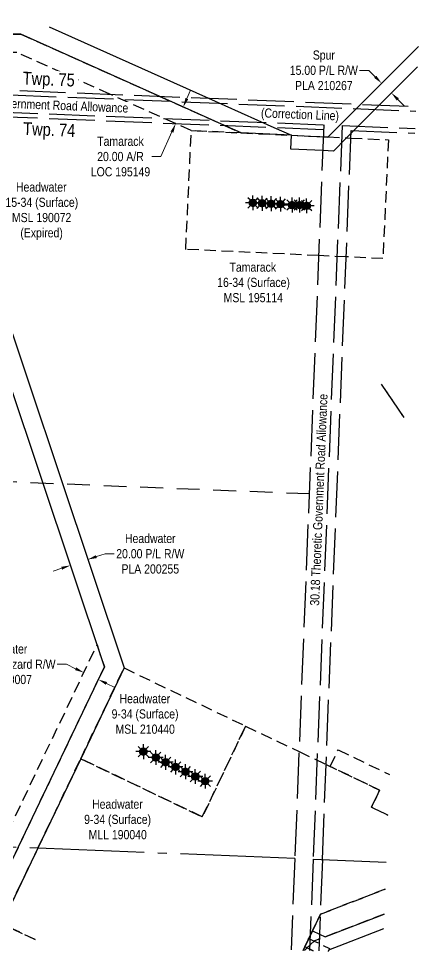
# Model space of a CAD drawing. Extents: x 324050 to 328484, y 6148357 to 6152130.
# Drawn here: x 325780 to 326217, y 6148605 to 6149625 of the extents above; entities that cross this region are included whole.
import ezdxf
from ezdxf.enums import TextEntityAlignment as Align

# ---------------------------------------------------------------- set-up
doc = ezdxf.new("R2010")
doc.units = 0
doc.header["$LTSCALE"] = 5
doc.header["$PDSIZE"] = 0.5
for name, pattern in [('foc-ACCESSROAD', [3.75, 2.5, -1.25]), ('foc-FLOWLINE', [3.75, 2.5, -1.25]), ('foc-LSD', [8, 5, -3]), ('foc-QUARTERLINE', [33, 25, -3, 2, -3]), ('foc-UNSURVEYED', [12.5, 10, -2.5]), ('foc-WHEELTRACKS', [2, 0.4, -1.6])]:
    doc.linetypes.add(name, pattern=pattern)
doc.layers.get('Defpoints').update_dxf_attribs({"color": 9})
for name, color, linetype in [('C-AR', 13, 'foc-ACCESSROAD'), ('C-RW', 13, 'Continuous'), ('C-WS', 13, 'foc-ACCESSROAD'), ('C-WS-S', 13, 'Continuous'), ('D-TXT', 6, 'Continuous'), ('F-AR', 190, 'foc-ACCESSROAD'), ('F-EZE', 190, 'foc-FLOWLINE'), ('F-RW', 190, 'Continuous'), ('F-WS', 190, 'foc-ACCESSROAD'), ('F-WS-S', 190, 'Continuous'), ('L-QSEC', 8, 'foc-QUARTERLINE'), ('L-ROAD-T', 7, 'Continuous'), ('L-SECTION-LSD', 7, 'foc-LSD'), ('L-USEC', 7, 'foc-UNSURVEYED'), ('oil_and_gas_wells_pt', 7, 'Continuous'), ('T-WATER-P3', 160, 'foc-WHEELTRACKS')]:
    doc.layers.add(name, color=color, linetype=linetype)
for name, color, linetype, lineweight in [('C-AR-T', 13, 'Continuous', 9), ('C-WS-T', 13, 'Continuous', 9), ('F-RW-T', 190, 'Continuous', 9), ('F-WS-T', 190, 'Continuous', 9)]:
    doc.layers.add(name, color=color, linetype=linetype, lineweight=lineweight)
doc.styles.add('80CG', font='ARIALN.TTF', dxfattribs={"height": 10})
doc.styles.add('80L', font='ARIALN.TTF', dxfattribs={"height": 10})
doc.styles.add('foc-LtypeFont', font='ARIALN.TTF', dxfattribs={"height": 7.35})
doc.linetypes.add('foc-TOPO-flowdirection-NOLINE', pattern='A,0,[">",foc-LtypeFont,S=0.3,R=0,X=0,Y=-0.945],-20,[">",foc-LtypeFont,S=0.3,R=0,X=0,Y=-0.945],0', length=20)
doc.dimstyles.new('Compass 5 000', dxfattribs={"dimscale": 5, "dimtxt": 9, "dimasz": 2, "dimexe": 0.2, "dimexo": 0.0625, "dimgap": 0.5, "dimtad": 0, "dimtih": 1, "dimtoh": 1, "dimzin": 0, "dimdsep": 46, "dimtxsty": '80CG', "dimcen": 0.1, "dimse1": 1, "dimse2": 1, "dimclrd": 256, "dimclrt": 256, "dimaunit": 1, "dimadec": 4, "dimazin": 0, "dimtfac": 0.06, "dimtofl": 0, "dimtmove": 0, "dimatfit": 1, "dimfxl": 0.2, "dimtolj": 1, "dimtzin": 0, "dimlwd": -1, "dimarcsym": 0})

# ---------------------------------------------------------------- blocks, each defined once
blk = doc.blocks.new('*D376')
at = {"layer": 'Defpoints', "color": 0, "transparency": 16777216}
for p in [(325855.4, 6149033.3), (325837.4, 6149024.2), (325856.4, 6149030.5)]:
    blk.add_point(p, dxfattribs=at)
at = {"layer": 'F-RW-T', "transparency": 16777216}
for p, q in [((325864.9, 6149036.5), (325874.4, 6149039.6)), ((325874.4, 6149039.6), (325884.4, 6149039.6)), ((325827, 6149023.8), (325817.5, 6149020.6))]:
    blk.add_line(p, q, dxfattribs=at)
for points in [[(325864.4, 6149038), (325865.5, 6149034.9), (325855.4, 6149033.3)], [(325826.5, 6149025.3), (325827.5, 6149022.2), (325836.5, 6149026.9)]]:
    blk.add_solid(points, dxfattribs=at)
at = {"layer": 'F-RW-T', "transparency": 16777216, "insert": (325923.9, 6149039.6), "char_height": 10, "attachment_point": 5, "style": '80CG'}
blk.add_mtext('\\A1;Headwater\\P20.00 P/L R/W\\PPLA 200255', dxfattribs=at)
blk = doc.blocks.new('*D383')
at = {"layer": 'C-AR-T', "transparency": 16777216}
for p, q in [((325964, 6149537.4), (325968, 6149546.5)), ((325947.6, 6149500.9), (325935.6, 6149474)), ((325935.6, 6149474), (325925.6, 6149474))]:
    blk.add_line(p, q, dxfattribs=at)
for points in [[(325962.4, 6149538.1), (325965.5, 6149536.7), (325959.9, 6149528.2)], [(325946.1, 6149501.5), (325949.2, 6149500.2), (325951.7, 6149510)]]:
    blk.add_solid(points, dxfattribs=at)
at = {"layer": 'Defpoints', "color": 0, "transparency": 16777216}
for p in [(325838.2, 6149582.6), (325830.1, 6149564.4), (325959.9, 6149528.2)]:
    blk.add_point(p, dxfattribs=at)
at = {"layer": 'C-AR-T', "transparency": 16777216, "insert": (325891.3, 6149474), "char_height": 10, "attachment_point": 5, "style": '80CG'}
blk.add_mtext('\\A1;Tamarack\\P20.00 A/R\\PLOC 195149', dxfattribs=at)
blk = doc.blocks.new('*D386')
at = {"layer": 'Defpoints', "color": 0, "transparency": 16777216}
for p in [(325851.2, 6148909.6), (325825.5, 6148855.8), (325841.3, 6148848.2)]:
    blk.add_point(p, dxfattribs=at)
at = {"layer": 'F-RW-T', "transparency": 16777216}
for p, q in [((325832.1, 6148918.7), (325822.1, 6148918.7)), ((325842.2, 6148913.9), (325832.1, 6148918.7)), ((325876, 6148897.8), (325885, 6148893.4))]:
    blk.add_line(p, q, dxfattribs=at)
for points in [[(325842.9, 6148915.4), (325841.5, 6148912.4), (325851.2, 6148909.6)], [(325876.7, 6148899.3), (325875.3, 6148896.3), (325867, 6148902.1)]]:
    blk.add_solid(points, dxfattribs=at)
at = {"layer": 'F-RW-T', "transparency": 16777216, "insert": (325761.7, 6148918.7), "char_height": 10, "attachment_point": 5, "style": '80CG'}
blk.add_mtext('\\A1;Headwater\\P17.50 Fire Hazard R/W\\PRVC 230007', dxfattribs=at)
blk = doc.blocks.new('*D467')
at = {"layer": 'Defpoints', "color": 0, "transparency": 16777216}
for p in [(326177, 6149554.2), (326181.5, 6149558.7), (326192.1, 6149548)]:
    blk.add_point(p, dxfattribs=at)
at = {"layer": 'F-RW-T', "transparency": 16777216}
for p, q in [((326162.9, 6149568.3), (326152.9, 6149568.3)), ((326170, 6149561.2), (326162.9, 6149568.3)), ((326194.7, 6149536.5), (326201.8, 6149529.4))]:
    blk.add_line(p, q, dxfattribs=at)
for points in [[(326171.2, 6149562.4), (326168.8, 6149560.1), (326177, 6149554.2)], [(326195.9, 6149537.7), (326193.5, 6149535.3), (326187.7, 6149543.6)]]:
    blk.add_solid(points, dxfattribs=at)
at = {"layer": 'F-RW-T', "transparency": 16777216, "insert": (326113.8, 6149568.3), "char_height": 10, "attachment_point": 5, "style": '80CG'}
blk.add_mtext('\\A1;Spur\\P15.00 P/L R/W\\PPLA 210267', dxfattribs=at)
blk = doc.blocks.new('GAS')
h = blk.add_hatch(color=255)
h.dxf.hatch_style = 1
edge = h.paths.add_edge_path()
edge.add_arc((0, 0), 0.9, 0, 360)
for p, q in [((-0.81, 0), (-1.62, 0)), ((-0.57, 0.57), (-1.14, 1.14)), ((0, 0.81), (0, 1.62)), ((0.57, 0.57), (1.14, 1.14)), ((1.62, 0), (0.81, 0)), ((-0.57, -0.57), (-1.14, -1.14)), ((0, -0.81), (0, -1.62)), ((1.14, -1.14), (0.57, -0.57))]:
    blk.add_line(p, q)
blk.add_circle((0, 0), 0.8)

msp = doc.modelspace()

# ---------------------------------------------------------------- linework, layer by layer
at = {"layer": 'C-AR'}
msp.add_lwpolyline([(325782.187, 6149607.707), (325933.591, 6149539.999), (326005.093, 6149508.031), (326023.365, 6149499.844), (325968.806, 6149502.376), (325951.307, 6149510.176), (325879.791, 6149542.152), (325777.92, 6149587.71), (325657.9, 6149587.709), (325627.705, 6149587.709), (325625.438, 6149587.709), (325625.438, 6149552.335), (325625.438, 6149545.705), (325625.438, 6149530.538), (325625.569, 6149525.718), (325625.246, 6149525.717), (325605.44, 6149525.717), (325605.441, 6149545.718), (325605.441, 6149553.14), (325605.442, 6149607.707), (325628.498, 6149607.708), (325658.693, 6149607.708), (325782.187, 6149607.707)], close=True, dxfattribs=at)
at = {"layer": 'C-RW'}
msp.add_lwpolyline([(325813.204, 6149615.76), (325987.434, 6149537.846), (326058.925, 6149505.885), (326078.259, 6149497.24), (326023.51, 6149499.798), (326005.093, 6149508.031), (325933.591, 6149539.999), (325782.187, 6149607.707), (325658.693, 6149607.708), (325628.498, 6149607.708), (325605.442, 6149607.707), (325605.441, 6149553.14), (325605.44, 6149525.717), (325585.426, 6149525.717), (325561.956, 6149525.717), (325394.116, 6149525.717), (325373.886, 6149525.718), (325372.728, 6149533.268), (325370.816, 6149545.732), (325391.047, 6149545.732), (325585.427, 6149545.732), (325585.427, 6149553.946), (325585.428, 6149624.849)], dxfattribs=at)
at = {"layer": 'C-WS'}
msp.add_lwpolyline([(326184.465, 6149492.362), (326178.394, 6149362.436), (326138.208, 6149364.313), (326108.069, 6149365.722), (325962.738, 6149372.512), (325968.807, 6149502.396), (326023.406, 6149499.866), (326078.26, 6149497.268), (326113.211, 6149495.691), (326118.259, 6149495.42), (326138.558, 6149494.495), (326143.35, 6149494.283), (326184.465, 6149492.362)], close=True, dxfattribs=at)
at = {"layer": 'F-AR'}
for points in [[(324382.341, 6149293.874), (324480.534, 6149246.964), (324510.164, 6149232.809), (325286.72, 6148861.824), (325569.53, 6148726.71), (325798.048, 6148617.543)], [(326091.142, 6148605.85), (326109.744, 6148644.79), (326110.055, 6148645.441), (326180.719, 6148672.754)], [(326179.643, 6148645.541), (326108.689, 6148618.113), (326103.696, 6148616.183), (326092.466, 6148605.797)]]:
    msp.add_lwpolyline(points, dxfattribs=at)
at = {"layer": 'F-EZE'}
msp.add_lwpolyline([(325779.197, 6148718.344), (325754.457, 6148666.521), (325738.68, 6148674.053), (325760.203, 6148719.101), (325865.647, 6148939.856), (325873.638, 6148915.989), (325779.197, 6148718.344)], close=True, dxfattribs=at)
msp.add_lwpolyline([(326183.927, 6148753.846), (326183.827, 6148753.635), (326165.825, 6148762.334), (326174.81, 6148781.151), (326120.673, 6148806.986), (326129.297, 6148825.054), (326185.679, 6148798.121)], dxfattribs=at)
at = {"layer": 'F-EZE', "flags": 128}
msp.add_lwpolyline([(326102.024, 6148605.415), (326095.448, 6148608.556), (326093.003, 6148609.741), (326097.314, 6148618.764), (326103.357, 6148615.869), (326108.503, 6148613.409), (326119.874, 6148607.974), (326118.34, 6148604.764)], dxfattribs=at)
at = {"layer": 'F-RW'}
for points in [[(326216.301, 6149572.202), (326174.47, 6149530.37), (326146.485, 6149502.393), (326143.555, 6149499.463), (326138.517, 6149494.425), (326124.177, 6149480.086), (326112.615, 6149480.625), (326077.561, 6149482.258), (326078.259, 6149497.24), (326113.207, 6149495.607), (326118.257, 6149495.373), (326126.088, 6149503.207), (326154.074, 6149531.185), (326217.175, 6149594.287)], [(326102.021, 6148605.416), (326095.447, 6148608.554), (326092.995, 6148609.728), (326097.313, 6148618.767), (326101.378, 6148627.277), (326108.909, 6148623.677), (326115.253, 6148620.65), (326179.642, 6148645.525)], [(326178.997, 6148629.206), (326118.921, 6148605.986), (326118.338, 6148604.765)]]:
    msp.add_lwpolyline(points, dxfattribs=at)
msp.add_lwpolyline([(325800.965, 6148717.476), (325761.556, 6148634.981), (325743.5, 6148643.597), (325754.448, 6148666.534), (325779.197, 6148718.344), (325873.638, 6148915.989), (325699.252, 6149436.743), (325683.282, 6149484.483), (325679.411, 6149496.055), (325694.635, 6149501.144), (325698.377, 6149502.395), (325700.603, 6149495.741), (325720.338, 6149436.744), (325895.167, 6148914.661), (325847.752, 6148815.422), (325800.965, 6148717.476)], close=True, dxfattribs=at)
at = {"layer": 'F-WS'}
msp.add_lwpolyline([(326028.236, 6148851.078), (325980.819, 6148751.84), (325847.752, 6148815.422), (325895.167, 6148914.661), (326028.236, 6148851.078)], close=True, dxfattribs=at)
for points in [[(325798.062, 6148617.543), (325761.555, 6148634.991), (325800.95, 6148717.477), (325847.752, 6148815.422), (325980.819, 6148751.84), (326028.236, 6148851.078), (326086.608, 6148823.231), (326116.243, 6148809.092), (326174.81, 6148781.151), (326165.825, 6148762.334), (326183.827, 6148753.635), (326183.917, 6148753.591)], [(326180.719, 6148672.752), (326110.065, 6148645.441), (326109.744, 6148644.79), (326104.916, 6148634.684), (326101.378, 6148627.277), (326097.313, 6148618.767), (326092.996, 6148609.73), (326091.142, 6148605.85)], [(326092.466, 6148605.797), (326095.453, 6148608.56), (326102.041, 6148605.415)]]:
    msp.add_lwpolyline(points, dxfattribs=at)
at = {"layer": 'L-QSEC', "flags": 128}
for points in [[(326081.982, 6148706.281), (325316.616, 6148736.817)], [(326102.08, 6148705.479), (326181.888, 6148702.293)]]:
    msp.add_lwpolyline(points, dxfattribs=at)
at = {"layer": 'L-SECTION-LSD', "flags": 128}
msp.add_lwpolyline([(326097.754, 6149104.995), (325297.653, 6149136.92)], dxfattribs=at)
at = {"layer": 'L-USEC', "flags": 128}
for points in [[(325656.448, 6149551.094), (326214.583, 6149528.78)], [(325646.199, 6149546.47), (326214.385, 6149523.755)], [(325313.498, 6149535.634), (326113.528, 6149503.709)], [(325313.699, 6149540.659), (326113.728, 6149508.734)], [(326113.727, 6149508.734), (326081.982, 6148706.281)], [(326133.825, 6149507.933), (326102.08, 6148705.486)], [(326112.129, 6148705.078), (326143.675, 6149502.506)], [(326133.825, 6149507.933), (326213.633, 6149504.747)], [(326143.675, 6149502.506), (326213.434, 6149499.721)], [(326081.982, 6148706.281), (326078.03, 6148606.373)], [(326102.08, 6148705.486), (326098.128, 6148605.571)], [(326112.129, 6148705.078), (326108.177, 6148605.17)]]:
    msp.add_lwpolyline(points, dxfattribs=at)
at = {"layer": 'oil_and_gas_wells_pt'}
for p in [(326036.232, 6149423.331), (326046.219, 6149422.935), (326056.138, 6149422.431), (326066.252, 6149422.031), (326078.998, 6149420.969), (326087.025, 6149420.652), (326094.985, 6149420.225), (325916.297, 6148823.202), (325929.845, 6148816.761), (325940.656, 6148811.542), (325951.534, 6148806.432), (325962.344, 6148801.213), (325973.155, 6148795.994), (325984.033, 6148790.883)]:
    msp.add_point(p, dxfattribs=at)
at = {"layer": 'T-WATER-P3', "color": 48, "flags": 128}
msp.add_lwpolyline([(326176.53, 6149225.214), (326201.133, 6149188.782)], dxfattribs=at)
at = {"layer": 'T-WATER-P3', "color": 48, "linetype": 'foc-TOPO-flowdirection-NOLINE', "flags": 128}
msp.add_lwpolyline([(326176.53, 6149225.214), (326201.133, 6149188.782)], dxfattribs=at)

# ---------------------------------------------------------------- block references
at = {"layer": 'C-WS-S', "xscale": 4.999325000000002, "yscale": 4.999325000000002, "zscale": 4.999325000000002}
for p in [(326036.232, 6149423.331), (326046.219, 6149422.935), (326056.138, 6149422.431), (326066.252, 6149422.031), (326078.998, 6149420.969), (326087.075, 6149420.969), (326094.985, 6149420.225)]:
    msp.add_blockref('GAS', p, dxfattribs=at)
at = {"layer": 'F-WS-S', "xscale": 4.999325000000002, "yscale": 4.999325000000002, "zscale": 4.999325000000002}
for p in [(325916.297, 6148823.202), (325929.845, 6148816.761), (325940.656, 6148811.542), (325951.534, 6148806.432), (325962.344, 6148801.213), (325973.155, 6148795.994), (325984.033, 6148790.883)]:
    msp.add_blockref('GAS', p, dxfattribs=at)

# ---------------------------------------------------------------- texts
at = {"layer": 'C-WS-T', "insert": (325996.422, 6149358.077), "char_height": 9.99865, "width": 78.98429, "attachment_point": 1, "style": '80L'}
msp.add_mtext('\\pi14.19542;Tamarack\\P\\pi0.66383;16-34 (Surface)\\P\\pi7.7229;MSL 195114', dxfattribs=at)
at = {"layer": 'D-TXT', "color": 3, "insert": (325785.135, 6149511.69), "char_height": 13.9981, "attachment_point": 1, "rotation": 357.714912, "style": '80L'}
msp.add_mtext_dynamic_manual_height_columns('Twp. 74', width=56.39023, gutter_width=47.494, heights=[0], dxfattribs=at)
at = {"layer": 'F-WS-T', "char_height": 9.99865, "width": 78.98429, "attachment_point": 1, "style": '80L'}
for s, insert in [('\\pi12.16296;Headwater\\P\\pi0.66383;15-34 (Surface)\\P\\pi7.74336;MSL 190072\\P\\pi16.95426;(Expired)', (325764.805, 6149445.676)), ('\\pi12.16296;Headwater\\P\\pi3.46358;9-34 (Surface)\\P\\pi7.7229;MSL 210440', (325878.128, 6148886.103)), ('\\pi12.16296;Headwater\\P\\pi3.46358;9-34 (Surface)\\P\\pi8.35719;MLL 190040', (325848.093, 6148770.743))]:
    msp.add_mtext(s, dxfattribs=dict(at, insert=insert))
at = {"layer": 'L-ROAD-T', "style": '80L'}
for s, rotation, p in [('(Correction Line)', 357.714912, (326087.677, 6149520.22)), ('30.18 Theoretic Government Road Allowance', 87.713658, (326108.228, 6149098.657))]:
    msp.add_text(s, height=9.99865, rotation=rotation, dxfattribs=at).set_placement(p, align=Align.MIDDLE_CENTER)

# ---------------------------------------------------------------- dimensions: what is measured, and where the dimension line sits
at = {"layer": 'F-RW-T'}
for base, p1, p2, angle, text, picture, middle in [((326177.049, 6149554.16), (326192.146, 6149548.046), (326181.541, 6149558.652), 135.000468, 'Spur\\P15.00 P/L R/W\\PPLA 210267', '*D467', (326113.821, 6149568.302)), ((325851.197, 6148909.605), (325841.265, 6148848.239), (325825.486, 6148855.776), 154.46859, 'Headwater\\P17.50 Fire Hazard R/W\\PRVC 230007', '*D386', (325761.665, 6148918.741))]:
    dim = msp.add_linear_dim(base=base, p1=p1, p2=p2, angle=angle, text=text, dimstyle='Compass 5 000', dxfattribs=at)
    dim.commit()
    dim.dimension.update_dxf_attribs({"geometry": picture, "text_midpoint": middle, "dimtype": 161})
dim = msp.add_aligned_dim(p1=(325837.406, 6149024.185), p2=(325856.365, 6149030.534), distance=2.908, text='Headwater\\P20.00 P/L R/W\\PPLA 200255', dimstyle='Compass 5 000', dxfattribs=at)
dim.commit()
dim.dimension.update_dxf_attribs({"geometry": '*D376', "text_midpoint": (325923.946, 6149039.642)})

# ---------------------------------------------------------------- next in the draw order: texts
at = {"layer": 'D-TXT', "color": 3, "insert": (325784.6, 6149566.892), "char_height": 13.9981, "width": 58.77712, "attachment_point": 1, "rotation": 357.687754, "style": '80L', "bg_fill": 3, "box_fill_scale": 1.15, "bg_fill_color": 256, "bg_fill_true_color": 256, "bg_fill_transparency": 0}
msp.add_mtext('Twp. 75', dxfattribs=at)
at = {"layer": 'L-ROAD-T', "insert": (325800.168, 6149536.009), "char_height": 9.99865, "width": 201.74656, "attachment_point": 2, "rotation": 357.714912, "style": '80L', "bg_fill": 3, "box_fill_scale": 1.15, "bg_fill_color": 256, "bg_fill_true_color": 256, "bg_fill_transparency": 0}
msp.add_mtext('Theoretic Government Road Allowance', dxfattribs=at)

# ---------------------------------------------------------------- next in the draw order: dimensions: what is measured, and where the dimension line sits
at = {"layer": 'C-AR-T'}
dim = msp.add_linear_dim(base=(325959.876, 6149528.244), p1=(325830.068, 6149564.389), p2=(325838.232, 6149582.644), angle=65.905793, text='Tamarack\\P20.00 A/R\\PLOC 195149', dimstyle='Compass 5 000', dxfattribs=at)
dim.commit()
dim.dimension.update_dxf_attribs({"geometry": '*D383', "text_midpoint": (325891.302, 6149473.997), "dimtype": 161})

doc.saveas('drawing.dxf')
